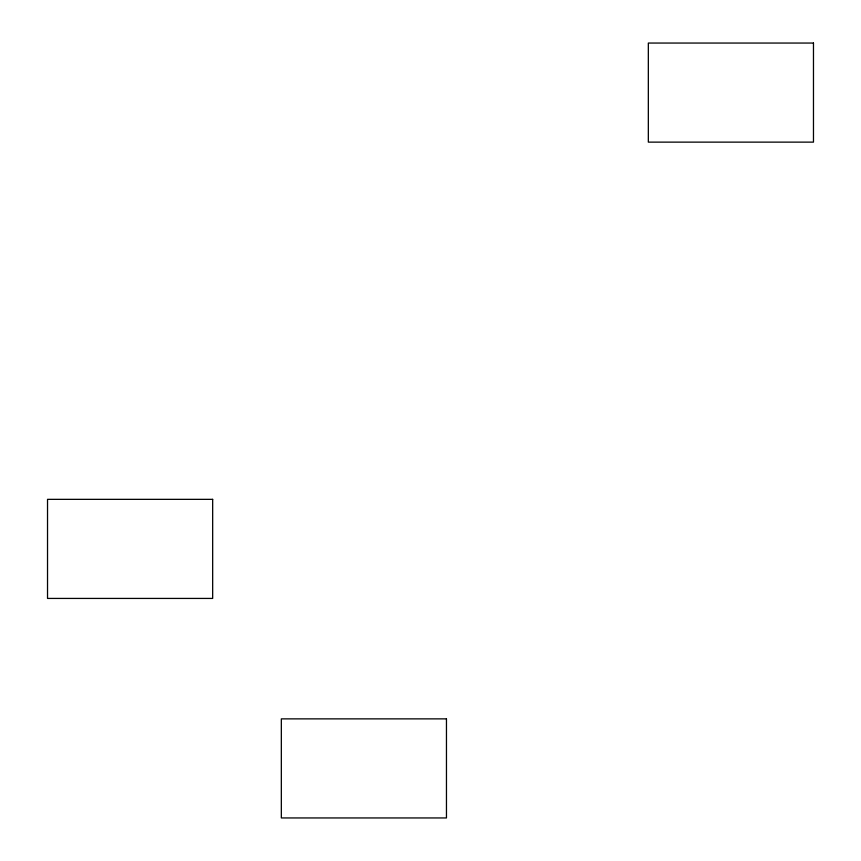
<?xml version="1.0" encoding="UTF-8"?>
<svg xmlns="http://www.w3.org/2000/svg" width="861" height="861" viewBox="0 0 861 861"><rect width="100%" height="100%" fill="white"/><g stroke="black" fill="none" stroke-linecap="round" stroke-linejoin="round"><path stroke-width="1.29" d="M813.473 43.05L648.333 43.05L648.333 142.13L813.473 142.13L813.473 43.05M212.667 499.348L47.527 499.348L47.527 598.427L212.667 598.427L212.667 499.348M446.461 718.87L281.332 718.87L281.332 817.95L446.461 817.95L446.461 718.87"/></g></svg>
